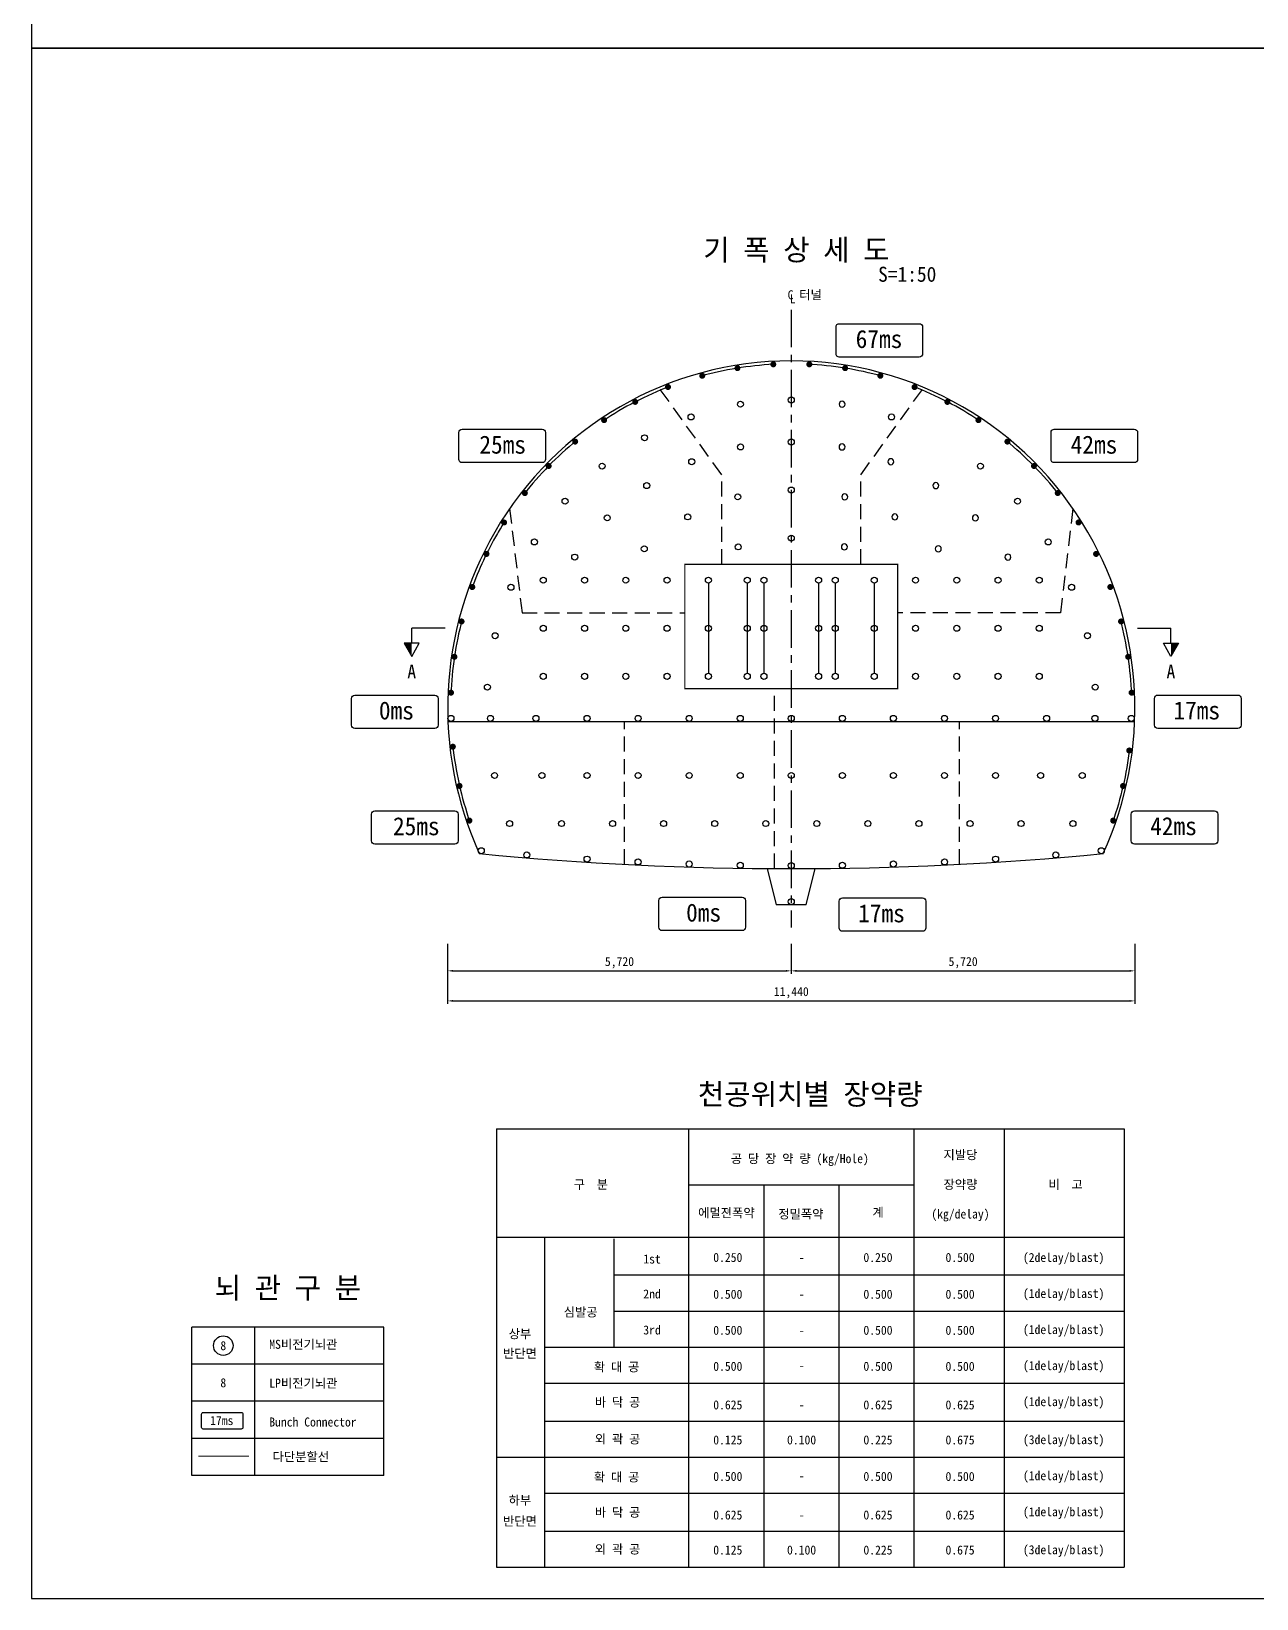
# Model space of a CAD drawing. Header units: millimetres. Extents: x -57518 to 189430, y -17322 to 123318.
# Drawn here: x 109830 to 130227, y -17322 to 8760 of the extents above; entities that cross this region are included whole.
import ezdxf
from ezdxf.enums import TextEntityAlignment as Align

# ---------------------------------------------------------------- set-up
doc = ezdxf.new("R2010")
doc.units = ezdxf.units.MM
doc.header["$LTSCALE"] = 500
doc.header["$PDMODE"] = 1
doc.linetypes.add('A-CENTR01', pattern=[2, 1.25, -0.25, 0.25, -0.25])
doc.linetypes.add('A-DASHD01', pattern=[0.75, 0.5, -0.25])
for name, color, linetype in [('CS-BLST', 4, 'Continuous'), ('CS-BLST-HIDL', 2, 'A-DASHD01'), ('CS-BLST-LIN1', 2, 'Continuous'), ('CS-BLST-LIN3', 2, 'Continuous'), ('CS-BLST-TEX1', 6, 'Continuous'), ('CS-CNTL', 1, 'A-CENTR01'), ('CS-DIMS', 1, 'Continuous'), ('CS-EXCV', 3, 'E-DIGLN01'), ('CS-SYMB', 2, 'Continuous'), ('CS-TABL', 3, 'Continuous'), ('CS-TABL-LIN1', 4, 'Continuous'), ('CS-TABL-LIN2', 1, 'Continuous'), ('CS-TABL-TEX1', 6, 'Continuous'), ('CS-TABL-TEX2', 3, 'Continuous'), ('CS-TEX1', 6, 'Continuous'), ('CS-TEXT', 3, 'Continuous'), ('CX-PAPR', 2, 'Continuous')]:
    doc.layers.add(name, color=color, linetype=linetype)
doc.styles.get("Standard").update_dxf_attribs({"font": ''})
doc.styles.add('굴림체', font='')
doc.styles.get('Standard').set_extended_font_data('GulimChe')
doc.styles.get('굴림체').set_extended_font_data('GulimChe')
doc.linetypes.add('E-DIGLN01', pattern='A,0.9,-0.2,[19,kscals.shx,S=0.1,R=180,X=0,Y=0],0.9', length=2)
doc.dimstyles.new('DIM01-50', dxfattribs={"dimscale": 50, "dimtxt": 3, "dimasz": 1.8, "dimexe": 1, "dimexo": 1, "dimgap": 1, "dimtad": 1, "dimdec": 0, "dimzin": 9, "dimdsep": 46, "dimlunit": 6, "dimtxsty": '굴림체', "dimcen": 2.5, "dimclrt": 3, "dimadec": 4, "dimazin": 0, "dimtfac": 1, "dimtdec": 0, "dimtmove": 2, "dimatfit": 3, "dimfxl": 1, "dimtolj": 1, "dimtzin": 0, "dimarcsym": 0})

# ---------------------------------------------------------------- blocks, each defined once
blk = doc.blocks.new('*D258')
at = {"layer": 'CS-DIMS', "color": 0, "lineweight": -2, "transparency": 16777216}
for p, q in [((116760, -6425), (116760, -6925)), ((122480, -6425), (122480, -6925)), ((116850, -6875), (122390, -6875))]:
    blk.add_line(p, q, dxfattribs=at)
at = {"layer": 'CS-DIMS', "color": 0, "transparency": 16777216}
for points in [[(116850, -6860), (116850, -6890), (116760, -6875)], [(122390, -6860), (122390, -6890), (122480, -6875)]]:
    blk.add_solid(points, dxfattribs=at)
at = {"layer": 'Defpoints', "color": 0, "transparency": 16777216}
for p in [(116760, -6375), (122480, -6375), (122480, -6875)]:
    blk.add_point(p, dxfattribs=at)
at = {"layer": 'CS-DIMS', "color": 3, "transparency": 16777216, "insert": (119620, -6739), "char_height": 150, "attachment_point": 5, "style": '굴림체'}
blk.add_mtext('\\A1;5,720', dxfattribs=at)
blk = doc.blocks.new('*D259')
at = {"layer": 'CS-DIMS', "color": 0, "lineweight": -2, "transparency": 16777216}
for p, q in [((122480, -6425), (122480, -6925)), ((128200, -6425), (128200, -6925)), ((122570, -6875), (128110, -6875))]:
    blk.add_line(p, q, dxfattribs=at)
at = {"layer": 'CS-DIMS', "color": 0, "transparency": 16777216}
for points in [[(122570, -6860), (122570, -6890), (122480, -6875)], [(128110, -6860), (128110, -6890), (128200, -6875)]]:
    blk.add_solid(points, dxfattribs=at)
at = {"layer": 'Defpoints', "color": 0, "transparency": 16777216}
for p in [(122480, -6375), (128200, -6375), (128200, -6875)]:
    blk.add_point(p, dxfattribs=at)
at = {"layer": 'CS-DIMS', "color": 3, "transparency": 16777216, "insert": (125340, -6739), "char_height": 150, "attachment_point": 5, "style": '굴림체'}
blk.add_mtext('\\A1;5,720', dxfattribs=at)
blk = doc.blocks.new('*D260')
at = {"layer": 'CS-DIMS', "color": 0, "lineweight": -2, "transparency": 16777216}
for p, q in [((116760, -6925), (116760, -7425)), ((128200, -6925), (128200, -7425)), ((116850, -7375), (128110, -7375))]:
    blk.add_line(p, q, dxfattribs=at)
at = {"layer": 'CS-DIMS', "color": 0, "transparency": 16777216}
for points in [[(116850, -7360), (116850, -7390), (116760, -7375)], [(128110, -7360), (128110, -7390), (128200, -7375)]]:
    blk.add_solid(points, dxfattribs=at)
at = {"layer": 'Defpoints', "color": 0, "transparency": 16777216}
for p in [(116760, -6875), (128200, -6875), (128200, -7375)]:
    blk.add_point(p, dxfattribs=at)
at = {"layer": 'CS-DIMS', "color": 3, "transparency": 16777216, "insert": (122480, -7239), "char_height": 150, "attachment_point": 5, "style": '굴림체'}
blk.add_mtext('\\A1;11,440', dxfattribs=at)
blk = doc.blocks.new('SECB_L1')
at = {"layer": 'CS-SYMB'}
for p in [(-11.1, 4.99), (0, 0)]:
    blk.add_line(p, (-11.1, 0), dxfattribs=at)
blk.add_lwpolyline([(-11.1, 9.41), (-8.6, 4.99), (-13.6, 4.99)], close=True, dxfattribs=at)
blk.add_solid([(-11.1, 9.41), (-11.1, 9.41), (-11.1, 4.99), (-13.6, 4.99)], dxfattribs=at)
at = {"layer": 'CS-TEX1', "style": '굴림체', "flags": 4}
for tag, rotation in [('A_090', 270), ('A_270', 90), ('A_180', 180)]:
    blk.add_attdef(tag, text='', height=5, rotation=rotation, dxfattribs=at).set_placement((-10.79, 14), align=Align.MIDDLE)
blk.add_attdef('A_000', text='', height=4.5, dxfattribs=at).set_placement((-11.1, 14.41), align=Align.MIDDLE)
blk = doc.blocks.new('bh')
at = {"layer": 'CS-BLST'}
blk.add_circle((0, 0), 50, dxfattribs=at)

msp = doc.modelspace()

# ---------------------------------------------------------------- linework, layer by layer
at = {"layer": 'CS-BLST', "lineweight": 0, "const_width": 50, "elevation": 0}
for points in [[(121567.6, 3135.7, 1), (121600.1, 3173.7, 1)], [(122163.9, 3199.3, 1), (122196.5, 3237.3, 1)], [(122796.5, 3199.3, -1), (122763.9, 3237.3, -1)], [(123392.8, 3135.7, -1), (123360.2, 3173.7, -1)], [(120416.2, 2818.4, 1), (120440, 2862.4, 1)], [(120983.4, 3007.7, 1), (121011.8, 3048.9, 1)], [(123976.9, 3007.7, -1), (123948.6, 3048.9, -1)], [(124544.2, 2818.4, -1), (124520.4, 2862.4, -1)], [(119872.1, 2570.1, 1), (119891.2, 2616.3, 1)], [(125088.2, 2570.1, -1), (125069.2, 2616.3, -1)], [(119357.5, 2265.5, 1), (119371.5, 2313.5, 1)], [(125602.8, 2265.5, -1), (125588.8, 2313.5, -1)], [(118878, 1908.1, 1), (118886.9, 1957.3, 1)], [(126082.3, 1908.1, -1), (126073.5, 1957.3, -1)], [(118439.2, 1501.9, 1), (118442.8, 1551.8, 1)], [(126521.2, 1501.9, -1), (126517.6, 1551.8, -1)], [(118045.8, 1051.5, 1), (118044.1, 1101.5, 1)], [(126914.5, 1051.5, -1), (126916.2, 1101.5, -1)], [(117702.5, 561.9, 1), (117695.5, 611.4, 1)], [(127257.9, 561.9, -1), (127264.9, 611.4, -1)], [(117412.6, 38.8, 1), (117400.4, 87.3, 1)], [(127547.8, 38.8, -1), (127559.9, 87.3, -1)], [(117178.3, -511.5, 1), (117161.2, -464.5, 1)], [(127782, -511.5, -1), (127799.1, -464.5, -1)], [(117002.1, -1083, 1), (116980.3, -1038, 1)], [(127958.2, -1083, -1), (127980, -1038, -1)], [(116885.9, -1669.7, 1), (116859.6, -1627.2, 1)], [(128074.4, -1669.7, -1), (128100.8, -1627.2, -1)], [(116830.9, -2265.2, 1), (116800.3, -2225.7, 1)], [(128129.4, -2265.2, -1), (128160, -2225.7, -1)], [(116864.5, -3161.6, 1), (116827.8, -3127.7, 1)], [(128088.4, -3224.5, -1), (128125.2, -3190.6, -1)], [(116977.5, -3813.1, 1), (116937.5, -3783.2, 1)], [(127982.8, -3813.1, -1), (128022.9, -3783.2, -1)], [(117143.4, -4387.8, 1), (117100.5, -4362.1, 1)], [(127817, -4387.8, -1), (127859.9, -4362.1, -1)]]:
    msp.add_lwpolyline(points, format="xyb", close=True, dxfattribs=at)
at = {"layer": 'CS-BLST'}
for centre in [(122480.2, 2626.2, 0), (120812.1, 2342.8, 0), (124148.2, 2342.8, 0), (120037.2, 1996, 0), (122480.2, 1926.2, 0), (119331.3, 1524.3, 0), (125629.1, 1524.3, 0), (122480.2, 1126.2, 0), (118714.4, 941, 0), (126246, 941, 0), (118203.9, 262.6, 0), (122480.2, 326.2, 0), (126756.4, 262.6, 0), (117813.1, -491.3, 0), (118352.1, -373.8, 0), (119038.9, -373.8, 0), (119725.7, -373.8, 0), (120412.4, -373.8, 0), (121099.2, -373.8, 0), (121747.5, -373.8), (122024.9, -373.8, 0), (122935.5, -373.8, 0), (123212.9, -373.8), (123861.1, -373.8, 0), (124547.9, -373.8, 0), (125234.7, -373.8, 0), (125921.5, -373.8, 0), (126608.3, -373.8, 0), (127147.1, -491.2, 0), (117550.5, -1298.6, 0), (118352.1, -1173.8, 0), (119038.9, -1173.8, 0), (119725.7, -1173.8, 0), (120412.4, -1173.8, 0), (121099.2, -1173.8, 0), (121747.5, -1173.8), (122024.9, -1173.8, 0), (122935.5, -1173.8, 0), (123212.9, -1173.8), (123861.1, -1173.8, 0), (124547.9, -1173.8, 0), (125234.7, -1173.8, 0), (125921.5, -1173.8, 0), (126608.3, -1173.8, 0), (127409.9, -1298.6, 0), (118352.1, -1973.8, 0), (119038.9, -1973.8, 0), (119725.7, -1973.8, 0), (120412.4, -1973.8, 0), (121099.2, -1973.8, 0), (121747.5, -1973.8), (122024.9, -1973.8, 0), (122935.5, -1973.8, 0), (123212.9, -1973.8), (123861.1, -1973.8, 0), (124547.9, -1973.8, 0), (125234.7, -1973.8, 0), (125921.5, -1973.8, 0), (126608.3, -1973.8, 0), (117421.5, -2153.8, 0), (127538.8, -2153.8, 0), (116814.1, -2673.8, 0), (117472, -2673.8, 0), (118230.2, -2673.8, 0), (119080.2, -2673.8, 0), (119930.2, -2673.8, 0), (120780.2, -2673.8, 0), (121630.2, -2673.8, 0), (122480.2, -2673.8, 0), (123330.2, -2673.8, 0), (124180.2, -2673.8, 0), (125030.2, -2673.8, 0), (125880.2, -2673.8, 0), (126730.2, -2673.8, 0), (127535.4, -2673.8, 0), (128140.3, -2673.8, 0), (117540, -3623.8, 0), (118330.2, -3623.8, 0), (119080.2, -3623.8, 0), (119930.2, -3623.8, 0), (120780.2, -3623.8, 0), (121630.2, -3623.8, 0), (122480.2, -3623.8, 0), (123330.2, -3623.8, 0), (124180.2, -3623.8, 0), (125030.2, -3623.8, 0), (125880.2, -3623.8, 0), (126630.2, -3623.8, 0), (127324.1, -3623.8, 0), (117791.6, -4423.8, 0), (118655.2, -4423.8, 0), (119505.2, -4423.8, 0), (120355.2, -4423.8, 0), (121205.2, -4423.8, 0), (122055.2, -4423.8, 0), (122905.2, -4423.8, 0), (123755.2, -4423.8, 0), (124605.2, -4423.8, 0), (125455.2, -4423.8, 0), (126305.2, -4423.8, 0), (127168.8, -4423.8, 0), (117319.6, -4875.9, 0), (118077.3, -4945.5, 0), (126883.1, -4945.5, 0), (127640.8, -4875.9, 0), (119079.5, -5015.6, 0), (119929.9, -5062.9, 0), (120780.1, -5096.7, 0), (121630.2, -5117, 0), (122480.2, -5123.8, 0), (123330.2, -5117, 0), (124180.3, -5096.7, 0), (125030.5, -5062.9, 0), (125880.8, -5015.6, 0), (122480.2, -5723.8, 0)]:
    msp.add_circle(centre, 50, dxfattribs=at)
at = {"layer": 'CS-BLST-HIDL'}
for p, q in [((121323.2, 1381.6, 0), (120274.6, 2832.2, 0)), ((123637.2, 1381.6, 0), (124685.7, 2832.2, 0)), ((121323.2, -108.4, 0), (121323.2, 1381.6, 0)), ((123637.2, -108.4, 0), (123637.2, 1381.6, 0)), ((117791.6, 817.7, 0), (117998.6, -917.7, 0)), ((127168.8, 817.7, 0), (126961.8, -917.7, 0)), ((117998.6, -917.7, 0), (120708.3, -917.7, 0)), ((126961.8, -917.7, 0), (124252.1, -917.7, 0)), ((122198.8, -5173, 0), (122198.8, -2179.2, 0)), ((116764.4, -2723.8, 0), (128195.9, -2723.8, 0)), ((119704.7, -5102.2, 0), (119704.7, -2723.8, 0)), ((125278.4, -5101.1, 0), (125278.4, -2723.8, 0))]:
    msp.add_line(p, q, dxfattribs=at)
at = {"layer": 'CS-BLST-HIDL', "const_width": 20, "elevation": 0}
msp.add_lwpolyline([(124252.1, -108.4), (120708.3, -108.4), (120708.3, -2179.2), (124252.1, -2179.2)], close=True, dxfattribs=at)
at = {"layer": 'CS-BLST-HIDL', "ltscale": 0.5, "const_width": 20, "elevation": 0}
msp.add_lwpolyline([(112610.7, -14952.1), (113454.8, -14952.1)], dxfattribs=at)
at = {"layer": 'CS-BLST-LIN1'}
for p, q in [((121099.2, -423.8, 0), (121099.2, -1923.8, 0)), ((121747.5, -423.8), (121747.5, -1923.8)), ((122024.9, -423.8, 0), (122024.9, -1923.8, 0)), ((122935.5, -423.8, 0), (122935.5, -1923.8, 0)), ((123212.9, -423.8), (123212.9, -1923.8)), ((123861.1, -423.8, 0), (123861.1, -1923.8, 0))]:
    msp.add_line(p, q, dxfattribs=at)
at = {"layer": 'CS-BLST-LIN3', "elevation": 0, "flags": 128}
for points in [[(122180.2, 3218.3, 0.0542567), (120973.5, 3021.6, 0.0542567)], [(123986.9, 3021.6, 0.0553662), (122755.2, 3219.5)], [(120451.4, 2849.4, 0.0553662), (119343.7, 2275.7)], [(125616.7, 2275.7, 0.0553662), (124509, 2849.4)], [(118901.8, 1948.6, 0.0553662), (118029.5, 1056.8)], [(126930.8, 1056.8, 0.0553662), (126058.6, 1948.6)], [(117712.3, 607.8, 0.0106874), (117587.1, 401.2, 0.0434961), (117161.2, -511.5)], [(116997.5, -1036.3, 0.0539315), (116814.6, -2270.4)], [(128145.8, -2270.4, 0.0539315), (127962.9, -1036.3, 0.0539315)], [(116843.4, -3119.8, 0.0566673), (117130.1, -4398.6)], [(128109.8, -3182.7, -0.0539315), (127830.3, -4398.6, -0.0539315)]]:
    msp.add_lwpolyline(points, format="xyb", dxfattribs=at)
at = {"layer": 'CS-CNTL'}
msp.add_line((122480.2, 4128, 0), (122480.2, -6153, 0), dxfattribs=at)
at = {"layer": 'CS-EXCV'}
for q in [(122880.2, -5173.8, 0), (122230.2, -5773.8, 0)]:
    msp.add_line((122730.2, -5773.8, 0), q, dxfattribs=at)
at = {"layer": 'CS-EXCV', "elevation": 0, "flags": 128}
msp.add_lwpolyline([(127674.4, -4922.9, 0.2422965), (127416.5, 426.2, 0.5773503), (117543.8, 426.2, 0.2422965), (117286, -4922.9)], format="xyb", dxfattribs=at)
for points in [[(116764.4, -2723.8), (128195.9, -2723.8)], [(122080.2, -5173.8), (122230.2, -5773.8)]]:
    msp.add_lwpolyline(points, dxfattribs=at)
at = {"layer": 'CS-EXCV'}
msp.add_arc((122480.2, 48723.4, 0), 53897.2, 264.46968, 275.53032, dxfattribs=at)
at = {"layer": 'CS-TABL', "elevation": 0}
for points in [[(123224.4, 3394.7), (123224.4, 3840.2, -0.4142136), (123279.3, 3895), (124611, 3895, -0.4142136), (124665.9, 3840.2), (124665.9, 3394.7, -0.4142136), (124611, 3339.8), (123279.3, 3339.8, -0.4142136)], [(116947.1, 1637.1), (116947.1, 2082.5, -0.4142136), (117002, 2137.4), (118333.6, 2137.4, -0.4142136), (118388.5, 2082.5), (118388.5, 1637.1, -0.4142136), (118333.6, 1582.2), (117002, 1582.2, -0.4142136)], [(126803.6, 1637.1), (126803.6, 2082.5, -0.4142136), (126858.5, 2137.4), (128190.1, 2137.4, -0.4142136), (128245, 2082.5), (128245, 1637.1, -0.4142136), (128190.1, 1582.2), (126858.5, 1582.2, -0.4142136)], [(115161, -2787), (115161, -2341.5, -0.4142136), (115215.9, -2286.6), (116547.6, -2286.6, -0.4142136), (116602.5, -2341.5), (116602.5, -2787, -0.4142136), (116547.6, -2841.8), (115215.9, -2841.8, -0.4142136)], [(128526, -2785.3), (128526, -2339.9, -0.4142136), (128580.9, -2285), (129912.6, -2285, -0.4142136), (129967.4, -2339.9), (129967.4, -2785.3, -0.4142136), (129912.6, -2840.2), (128580.9, -2840.2, -0.4142136)], [(115492.2, -4712.9), (115492.2, -4267.4, -0.4142136), (115547.1, -4212.5), (116878.8, -4212.5, -0.4142136), (116933.7, -4267.4), (116933.7, -4712.9, -0.4142136), (116878.8, -4767.7), (115547.1, -4767.7, -0.4142136)], [(128139.3, -4711.2), (128139.3, -4265.8, -0.4142136), (128194.2, -4210.9), (129525.8, -4210.9, -0.4142136), (129580.7, -4265.8), (129580.7, -4711.2, -0.4142136), (129525.8, -4766.1), (128194.2, -4766.1, -0.4142136)], [(120274.6, -6150.5), (120274.6, -5705.1, -0.4142136), (120329.4, -5650.2), (121661.1, -5650.2, -0.4142136), (121716, -5705.1), (121716, -6150.5, -0.4142136), (121661.1, -6205.4), (120329.4, -6205.4, -0.4142136)], [(123278.9, -6162.2), (123278.9, -5716.7, -0.4142136), (123333.8, -5661.8), (124665.5, -5661.8, -0.4142136), (124720.4, -5716.7), (124720.4, -6162.2, -0.4142136), (124665.5, -6217), (123333.8, -6217, -0.4142136)], [(112663.3, -14473.4), (112663.3, -14250.7, -0.4142136), (112690.7, -14223.3), (113324.1, -14223.3, -0.4142136), (113351.5, -14250.7), (113351.5, -14473.4, -0.4142136), (113324.1, -14500.9), (112690.7, -14500.9, -0.4142136)]]:
    msp.add_lwpolyline(points, format="xyb", close=True, dxfattribs=at)
at = {"layer": 'CS-TABL-LIN1'}
for p, q in [((117570.9, -9504.1, 0), (128020.9, -9504.1, 0)), ((117570.9, -9504.1, 0), (117570.9, -16800.2, 0)), ((120770.9, -9504.1, 0), (120770.9, -11304.1, 0)), ((120770.9, -9504.1, 0), (120770.9, -16800.2, 0)), ((128020.9, -9504.1, 0), (128020.9, -16800.2, 0)), ((117570.9, -11304.1, 0), (128020.9, -11304.1, 0)), ((115698.8, -12803.4, 0), (112501.2, -12803.4, 0)), ((112501.2, -15273.4, 0), (112501.2, -12803.4, 0)), ((115698.8, -15273.4, 0), (115698.8, -12803.4, 0)), ((115698.8, -15273.4, 0), (112501.2, -15273.4, 0)), ((117570.9, -16800.2, 0), (128020.9, -16800.2, 0))]:
    msp.add_line(p, q, dxfattribs=at)
at = {"layer": 'CS-TABL-LIN2'}
for p, q in [((124520.9, -9504.1, 0), (124520.9, -16800.2, 0)), ((126020.9, -9504.1, 0), (126020.9, -16800.2, 0)), ((120770.9, -10433.2, 0), (124520.9, -10433.2, 0)), ((122020.9, -10433.2, 0), (122020.9, -16800.2, 0)), ((123270.9, -10433.2, 0), (123270.9, -16800.2, 0)), ((118370.9, -11304.1, 0), (118370.9, -16800.2, 0)), ((119526.9, -11335.7, 0), (119526.9, -13135.7, 0)), ((119526.9, -11935.7, 0), (128020.9, -11935.7, 0)), ((119526.9, -12535.7, 0), (128020.9, -12535.7, 0)), ((113548.4, -15273.4, 0), (113548.4, -12803.4, 0)), ((118370.9, -13135.7, 0), (128020.9, -13135.7, 0)), ((115698.8, -13420.9, 0), (112501.2, -13420.9, 0)), ((118370.9, -13735.7, 0), (128020.9, -13735.7, 0)), ((115698.8, -14038.4, 0), (112501.2, -14038.4, 0)), ((118370.9, -14367.9, 0), (128020.9, -14367.9, 0)), ((115698.8, -14655.9, 0), (112501.2, -14655.9, 0)), ((117570.9, -14967.9, 0), (128020.9, -14967.9, 0)), ((119570.9, -14967.9, 0), (124970.9, -14967.9, 0)), ((118370.9, -15567.9, 0), (128020.9, -15567.9, 0)), ((118370.9, -16200.2, 0), (128020.9, -16200.2, 0))]:
    msp.add_line(p, q, dxfattribs=at)
at = {"layer": 'CS-TEXT'}
msp.add_circle((113024.8, -13112.1, 0), 162.6, dxfattribs=at)
at = {"layer": 'CX-PAPR', "elevation": 0}
for points in [[(109829.7, 8477.8), (149629.7, 8477.8), (149629.7, 34277.8), (109829.7, 34277.8)], [(109829.7, -17322.2), (149629.7, -17322.2), (149629.7, 8477.8), (109829.7, 8477.8)]]:
    msp.add_lwpolyline(points, close=True, dxfattribs=at)

# ---------------------------------------------------------------- block references
at = {"color": 5}
msp.add_blockref('bh', (121634.2, 2554.9, 0), dxfattribs=at)
at = {"color": 5, "xscale": -1}
msp.add_blockref('bh', (123326.2, 2554.9, 0), dxfattribs=at)
at = {"color": 5}
for p, rotation in [((121635.6, 1843.5, 0), 191.1957270298365), ((120823.1, 1598.3, 0), 202.3914540596708), ((120073.7, 1200, 0), 213.5871810895051), ((121589.8, 1012.8, 0), 194.5256905784663), ((119415.9, 663.8, 0), 224.7829081193393), ((120756.3, 679.6, 0), 209.0513811569301), ((118874.8, 10.1, 0), 235.9786351491735), ((120033.1, 148, 0), 223.5770717353942), ((121596.2, 180.3, 0), 198.7513460186038)]:
    msp.add_blockref('bh', p, dxfattribs=dict(at, rotation=rotation))
at = {"color": 5, "xscale": -1}
for p, rotation in [((123324.8, 1843.5, 0), 168.804272970275), ((124137.2, 1598.3, 0), 157.608545940441), ((123370.6, 1012.8, 0), 165.4743094216455), ((124886.6, 1200, 0), 146.4128189106065), ((124204, 679.6, 0), 150.9486188431815), ((125544.4, 663.8, 0), 135.2170918807725), ((123364.2, 180.3, 0), 161.2486539815079), ((124927.3, 148, 0), 136.4229282647175), ((126085.6, 10.1, 0), 124.0213648509383)]:
    msp.add_blockref('bh', p, dxfattribs=dict(at, rotation=rotation))
at = {"layer": 'CS-SYMB'}
ref = msp.add_blockref('SECB_L1', (116716.3, -1173.8, 0), dxfattribs=dict(at, xscale=-50, yscale=50, zscale=50, rotation=180))
ref.add_attrib('A_000', 'A', dxfattribs={"layer": 'CS-BLST-TEX1', "height": 225, "style": '굴림체', "flags": 4}).set_placement((116161.4, -1894.1, 0), align=Align.MIDDLE)
ref = msp.add_blockref('SECB_L1', (128244.1, -1173.8, 0), dxfattribs=dict(at, xscale=50, yscale=50, zscale=50, rotation=179.9999999996665))
ref.add_attrib('A_000', 'A', dxfattribs={"layer": 'CS-BLST-TEX1', "height": 225, "rotation": 360, "style": '굴림체', "flags": 4}).set_placement((128799, -1894.1, 0), align=Align.MIDDLE)

# ---------------------------------------------------------------- texts
at = {"layer": 'CS-BLST-TEX1', "style": '굴림체'}
for s, p in [(' 67ms', (123843.1, 3640, 0)), ('  25ms', (117481.9, 1882.3, 0)), (' 42ms', (127422.2, 1882.3, 0)), ('  0ms', (115712.8, -2541.7, 0)), ('  17ms', (129035.4, -2540.1, 0)), ('  25ms', (116044, -4467.6, 0)), ('  42ms', (128648.6, -4466, 0)), ('  0ms', (120826.4, -5905.3, 0)), ('  17ms', (123788.3, -5916.9, 0))]:
    msp.add_text(s, height=300, dxfattribs=at).set_placement(p, align=Align.MIDDLE_CENTER)
at = {"layer": 'CS-TABL-TEX1'}
for s, p in [('공 당 장 약 량 (kg/Hole)', (122622.3, -10074.4, 0)), ('지발당', (125295.7, -10010.7, 0)), ('구  분', (119144.5, -10503.4, 0)), ('장약량', (125295.7, -10503.4, 0)), ('비  고', (127047.6, -10503.4, 0)), ('에멀젼폭약', (121399.5, -10976, 0)), ('정밀폭약', (122639.4, -10996.1, 0)), ('계', (123924.8, -10967.5, 0)), ('(kg/delay)', (125295.7, -10996.1, 0)), ('1st', (120161.6, -11744.6, 0)), ('2nd', (120161.6, -12326.2, 0)), ('심발공', (118974.4, -12627.6, 0)), ('3rd', (120161.6, -12926.2, 0)), ('상부', (117963.2, -12989.4, 0)), ('반단면', (117963.2, -13316.6, 0)), ('확 대 공', (119573.2, -13540.6, 0)), ('바 닥 공', (119588.4, -14126.9, 0)), ('외 곽 공', (119588.4, -14740.5, 0)), ('확 대 공', (119573.2, -15372.9, 0)), ('하부', (117963.2, -15760.8, 0)), ('바 닥 공', (119588.4, -15959.2, 0)), ('반단면', (117963.2, -16107.2, 0)), ('외 곽 공', (119588.4, -16572.8, 0))]:
    msp.add_text(s, height=150, dxfattribs=at).set_placement(p, align=Align.CENTER)
at = {"layer": 'CS-TABL-TEX2', "style": '굴림체'}
for s, p in [('0.250', (121423.1, -11719, 0)), ('-', (122651.7, -11719, 0)), ('0.250', (123923.1, -11719, 0)), ('0.500', (125289.3, -11719, 0)), ('(2delay/blast)', (127014, -11719, 0)), ('0.500', (121423.1, -12331.4, 0)), ('0.500', (123923.1, -12331.4, 0)), ('0.500', (125289.3, -12331.4, 0)), ('(1delay/blast)', (127014, -12319, 0)), ('-', (122651.7, -12331.4, 0)), ('(1delay/blast)', (127014, -12919, 0)), ('0.500', (121423.1, -12930.5, 0)), ('-', (122651.7, -12930.5, 0)), ('0.500', (123923.1, -12930.5, 0)), ('0.500', (125289.3, -12931.4, 0)), ('0.500', (121423.1, -13530.5, 0)), ('-', (122651.7, -13518.9, 0)), ('0.500', (123923.1, -13530.5, 0)), ('0.500', (125289.3, -13531.4, 0)), ('(1delay/blast)', (127014, -13519, 0)), ('0.625', (121423.1, -14172.5, 0)), ('0.625', (123923.1, -14172.5, 0)), ('0.625', (125289.3, -14172.5, 0)), ('(1delay/blast)', (127014, -14119, 0)), ('-', (122651.7, -14172.5, 0)), ('(3delay/blast)', (127014, -14751.2, 0)), ('0.125', (121423.1, -14755.5, 0)), ('0.100', (122651.7, -14755.5, 0)), ('0.225', (123923.1, -14755.5, 0)), ('0.675', (125289.3, -14755.5, 0)), ('0.500', (121423.1, -15362.8, 0)), ('-', (122651.7, -15351.1, 0)), ('0.500', (123923.1, -15362.8, 0)), ('0.500', (125289.3, -15363.7, 0)), ('(1delay/blast)', (127014, -15351.2, 0)), ('0.625', (121423.1, -16004.8, 0)), ('0.625', (123923.1, -16004.8, 0)), ('0.625', (125289.3, -16004.8, 0)), ('(1delay/blast)', (127014, -15951.2, 0)), ('-', (122651.7, -16004.8, 0)), ('(3delay/blast)', (127014, -16583.5, 0)), ('0.125', (121423.1, -16587.7, 0)), ('0.100', (122651.7, -16587.7, 0)), ('0.225', (123923.1, -16587.7, 0)), ('0.675', (125289.3, -16587.7, 0))]:
    msp.add_text(s, height=150, dxfattribs=at).set_placement(p, align=Align.CENTER)
at = {"layer": 'CS-TEX1', "style": '굴림체'}
for s, p in [('기 폭 상 세 도', (122565.8, 5127.3, 0)), ('천공위치별 장약량', (122795.9, -8923.7, 0)), ('뇌 관 구 분', (114100, -12146, 0))]:
    msp.add_text(s, height=350, dxfattribs=at).set_placement(p, align=Align.MIDDLE)
at = {"layer": 'CS-TEXT', "style": '굴림체'}
for s, height, p in [('S=1:50', 250, (123925.3, 4592.6, 0)), ('C 터널', 150, (122418.8, 4300.5, 0)), ('L', 150, (122456.2, 4233.1, 0)), ('MS비전기뇌관', 150, (113790.4, -13165, 0)), ('LP비전기뇌관', 150, (113790.5, -13811.7, 0)), ('Bunch Connector', 150, (113790.5, -14457.6, 0))]:
    msp.add_text(s, height=height, dxfattribs=at).set_placement(p)
for p in [(113024.8, -13112.1, 0), (113024.8, -13729.6, 0)]:
    msp.add_text('8', height=150, dxfattribs=at).set_placement(p, align=Align.MIDDLE_CENTER)
msp.add_text('17ms', height=150, dxfattribs=at).set_placement((112999.3, -14359.1, 0), align=Align.MIDDLE)
msp.add_text('다단분할선', height=150, dxfattribs=at).set_placement((114315.7, -15034.1, 0), align=Align.CENTER)

# ---------------------------------------------------------------- dimensions: what is measured, and where the dimension line sits
at = {"layer": 'CS-DIMS'}
for base, p1, p2, picture, middle in [((122480.2, -6875.2, 0), (116760.1, -6375.2, 0), (122480.2, -6375.2, 0), '*D258', (119620.1, -6739.2, 0)), ((128200.3, -6875.2, 0), (122480.2, -6375.2, 0), (128200.3, -6375.2, 0), '*D259', (125340.2, -6739.2, 0)), ((128200.3, -7375.2, 0), (116760.1, -6875.2, 0), (128200.3, -6875.2, 0), '*D260', (122480.2, -7239.1, 0))]:
    dim = msp.add_linear_dim(base=base, p1=p1, p2=p2, dimstyle='DIM01-50', dxfattribs=at)
    dim.commit()
    dim.dimension.update_dxf_attribs({"geometry": picture, "text_midpoint": middle})

doc.saveas('drawing.dxf')
